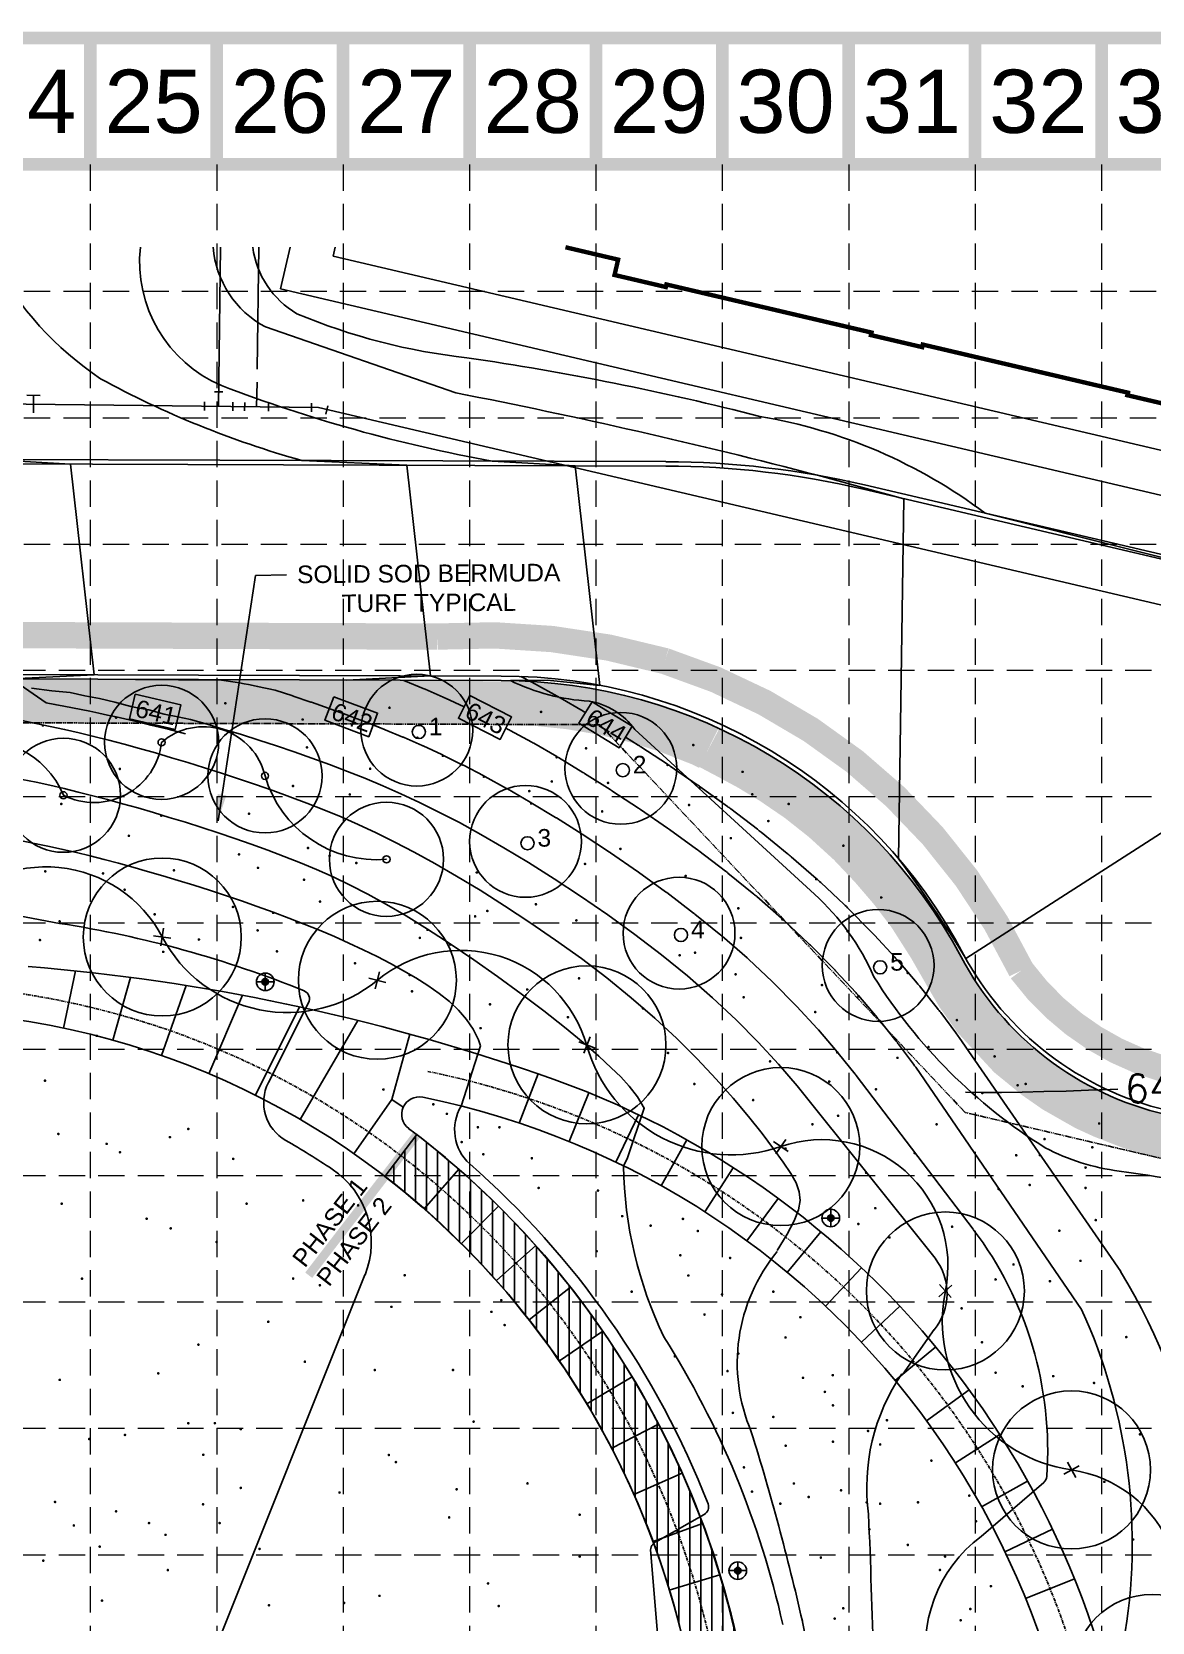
# Model space of a CAD drawing. Header units: inches. Extents: x 2525137 to 2526060, y 7086153 to 7086731.
# Drawn here: x 2525491 to 2525618.7, y 7086549.3 to 7086730.5 of the extents above; entities that cross this region are included whole.
import ezdxf
from ezdxf.enums import TextEntityAlignment as Align

# ---------------------------------------------------------------- set-up
doc = ezdxf.new("R2010")
doc.units = ezdxf.units.IN
doc.header["$MEASUREMENT"] = 0
for name, pattern in [('CENTERX2', [4, 2.5, -0.5, 0.5, -0.5]), ('DASHED2', [0.375, 0.25, -0.125]), ('HIDDEN', [0.375, 0.25, -0.125]), ('HIDDEN2', [0.1875, 0.125, -0.0625]), ('PHANTOM', [1.9, 1.5, -0.08, 0.08, -0.08, 0.08, -0.08])]:
    doc.linetypes.add(name, pattern=pattern)
for name, color, linetype in [('BASE', 7, 'Continuous'), ('EC', 35, 'Continuous'), ('EROSION BLANKET', 84, 'Continuous'), ('GRID', 254, 'HIDDEN'), ('hs-bollard', 1, 'Continuous'), ('HS-CJ', 1, 'Continuous'), ('HS-LIMITOFWORK', 5, 'DASHED2'), ('HS-PHASE2HATCH', 14, 'Continuous'), ('HS-PHASELINE', 14, 'Continuous'), ('hs-sidewalk', 3, 'Continuous'), ('HS-WALKCL', 14, 'CENTERX2'), ('LS-CONTTXT', 14, 'Continuous'), ('LS-ERC', 7, 'Continuous'), ('LS-GRASS', 7, 'Continuous'), ('LS-LO', 5, 'Continuous'), ('LS-SGJ', 7, 'Continuous'), ('LS-TREE RELOCATED', 1, 'HIDDEN2'), ('LS-TREELEADER', 14, 'Continuous'), ('P-BLDG', 7, 'Continuous'), ('P-PVMT', 3, 'Continuous'), ('P-WATER', 5, 'Continuous'), ('PC', 35, 'Continuous'), ('PL', 7, 'PHANTOM')]:
    doc.layers.add(name, color=color, linetype=linetype)
doc.layers.add('LS-PLANTCO-8', color=7, linetype='Continuous', lineweight=30)
doc.styles.add('DIM20', font='ARIAL.TTF', dxfattribs={"height": 2})
doc.styles.add('L60', font='simplex.shx', dxfattribs={"height": 1.2})
doc.styles.get("Standard").update_dxf_attribs({"font": 'ARIAL.TTF'})
doc.dimstyles.new('DIM20', dxfattribs={"dimtxt": 2, "dimasz": 3, "dimexe": 0.18, "dimexo": 0.5, "dimgap": 0.8, "dimtad": 1, "dimdec": 0, "dimlfac": 12, "dimzin": 0, "dimdsep": 46, "dimlunit": 4, "dimtxsty": 'DIM20', "dimcen": 0.5, "dimadec": 0, "dimazin": 0, "dimtfac": 1, "dimtdec": 0, "dimtix": 1, "dimtmove": 0, "dimatfit": 3, "dimfxl": 0, "dimtolj": 1, "dimtzin": 0, "dimarcsym": 0})

# ---------------------------------------------------------------- blocks, each defined once
blk = doc.blocks.new('ERC')
at = {"layer": 'LS-ERC'}
blk.add_circle((0, 0), 6.5, dxfattribs=at)
at = {"layer": 'LS-ERC', "color": 14}
blk.add_circle((0, 0), 0.406, dxfattribs=at)
blk = doc.blocks.new('GRASS')
at = {"layer": 'LS-GRASS', "const_width": 0.15}
blk.add_lwpolyline([(-0.075, 0, 1), (0.075, 0, 1)], format="xyb", close=True, dxfattribs=at)

msp = doc.modelspace()

# ---------------------------------------------------------------- hatches: boundary and pattern name
at = {"layer": 'hs-bollard'}
h = msp.add_hatch(color=7, dxfattribs=at)
edge = h.paths.add_edge_path()
edge.add_arc((2525517.63, 7086622.26), 0.372, 0, 360)
h = msp.add_hatch(color=7, dxfattribs=at)
edge = h.paths.add_edge_path()
edge.add_arc((2525582.05, 7086595.35), 0.372, 0, 360)
h = msp.add_hatch(color=7, dxfattribs=at)
edge = h.paths.add_edge_path()
edge.add_arc((2525571.46, 7086555.17), 0.372, 0, 360)
at = {"layer": 'HS-PHASE2HATCH'}
h = msp.add_hatch(dxfattribs=at)
h.set_pattern_fill('ANSI31', scale=10, angle=45, style=0)
h.set_pattern_definition([(90, (101.0121, 283.4568), (-1.25, 2e-16), [])])
edge = h.paths.add_edge_path()
edge.add_line((2525534.9, 7086604.85), (2525531.24, 7086600.09))
edge.add_arc((2525473.49, 7086525.59), 94.26, -0.8021, 52.2192, ccw=False)
edge.add_line((2525567.74, 7086524.27), (2525573.74, 7086524.21))
edge.add_arc((2525473.61, 7086525.65), 100.14, 359.1796, 412.2666)
edge.add_arc((2525534.9, 7086604.85), 0.000429, 52.6405, 232.2666, ccw=False)

# ---------------------------------------------------------------- linework, layer by layer
at = {"layer": 'BASE', "const_width": 1.44}
for points in [[(2525137.7, 7086153.79), (2526059.3, 7086153.79), (2526059.3, 7086729.79), (2525137.7, 7086729.79)], [(2525152.07, 7086168.18), (2526044.94, 7086168.16), (2526044.92, 7086715.39), (2525152.25, 7086715.41)]]:
    msp.add_lwpolyline(points, close=True, dxfattribs=at)
for points in [[(2525497.7, 7086715.39), (2525497.7, 7086729.79)], [(2525512.1, 7086715.39), (2525512.1, 7086729.79)], [(2525526.5, 7086715.39), (2525526.5, 7086729.79)], [(2525540.9, 7086715.39), (2525540.9, 7086729.79)], [(2525555.3, 7086715.39), (2525555.3, 7086729.79)], [(2525569.7, 7086715.39), (2525569.7, 7086729.79)], [(2525584.1, 7086715.39), (2525584.1, 7086729.79)], [(2525598.5, 7086715.39), (2525598.5, 7086729.79)], [(2525612.9, 7086715.39), (2525612.9, 7086729.79)]]:
    msp.add_lwpolyline(points, dxfattribs=at)
at = {"layer": 'EC'}
for p, q in [((2525597.41, 7086609.7, 646), (2525599.33, 7086609.67, 646)), ((2525601.5, 7086609.67, 646), (2525603.86, 7086609.7, 646)), ((2525613.9, 7086609.99, 646), (2525614.76, 7086610.02, 646))]:
    msp.add_line(p, q, dxfattribs=at)
at = {"layer": 'EC', "extrusion": (0.00048588, -1, 0)}
msp.add_line((2525599.33, 7086609.67, 646), (2525601.5, 7086609.67, 646), dxfattribs=at)
at = {"layer": 'EC', "extrusion": (0.021046, -0.999778, 0)}
msp.add_line((2525603.86, 7086609.7, 646), (2525606.34, 7086609.75, 646), dxfattribs=at)
at = {"layer": 'EC', "extrusion": (0.02747, -0.999623, 0)}
msp.add_line((2525606.34, 7086609.75, 646), (2525608.89, 7086609.82, 646), dxfattribs=at)
at = {"layer": 'EC', "extrusion": (0.032345, -0.999477, 0)}
msp.add_line((2525608.89, 7086609.82, 646), (2525611.43, 7086609.9, 646), dxfattribs=at)
at = {"layer": 'EC', "extrusion": (0.036046, -0.99935, 0)}
msp.add_line((2525611.43, 7086609.9, 646), (2525613.9, 7086609.99, 646), dxfattribs=at)
at = {"layer": 'EROSION BLANKET', "color": 84, "linetype": 'Continuous', "const_width": 5}
msp.add_lwpolyline([(2525367.83, 7086637.93), (2525369.66, 7086641.41), (2525372.24, 7086645.03), (2525376.52, 7086649.05), (2525380.68, 7086651.69), (2525385.34, 7086653.49), (2525387.75, 7086654.08), (2525390.25, 7086654.44), (2525394.58, 7086654.54), (2525418.42, 7086654.47), (2525442.83, 7086654.37), (2525465.96, 7086654.3), (2525488.85, 7086654.27), (2525511.44, 7086654.13), (2525537.3, 7086654.08), (2525548.29, 7086653.95), (2525552.35, 7086653.52), (2525556.1, 7086652.88), (2525559.79, 7086651.99), (2525563.5, 7086650.81), (2525567.21, 7086649.35), (2525568.15, 7086648.89)], dxfattribs=at)
at = {"layer": 'EROSION BLANKET', "const_width": 5}
msp.add_lwpolyline([(2525568.22, 7086648.97), (2525570.15, 7086647.95), (2525572.69, 7086646.58), (2525575.27, 7086645.02), (2525578.3, 7086642.95), (2525581.18, 7086640.67), (2525584.16, 7086637.95), (2525586.7, 7086635.26), (2525588.86, 7086632.74), (2525591.02, 7086629.91), (2525593.38, 7086626.2), (2525595.03, 7086623.32), (2525596.52, 7086620.76), (2525598.49, 7086618), (2525602.38, 7086613.78), (2525605.37, 7086611.34), (2525607.54, 7086609.83), (2525611.07, 7086607.82), (2525613.06, 7086606.91), (2525616.26, 7086605.67), (2525619.64, 7086604.71), (2525622.48, 7086604.04)], dxfattribs=at)
at = {"layer": 'GRID', "color": 252, "linetype": 'HIDDEN', "lineweight": 0, "ltscale": 12}
for p, q in [((2525497.7, 7086715.39), (2525497.7, 7086211.32)), ((2525512.1, 7086715.39), (2525512.1, 7086211.32)), ((2525526.5, 7086715.39), (2525526.5, 7086211.32)), ((2525540.9, 7086715.39), (2525540.9, 7086211.32)), ((2525555.3, 7086715.39), (2525555.3, 7086211.32)), ((2525569.7, 7086715.39), (2525569.7, 7086211.32)), ((2525584.1, 7086715.39), (2525584.1, 7086211.32)), ((2525598.5, 7086715.39), (2525598.5, 7086211.32)), ((2525612.9, 7086715.39), (2525612.9, 7086211.32)), ((2525152.63, 7086700.94), (2526045.43, 7086700.94)), ((2525152.63, 7086686.54), (2526045.43, 7086686.54)), ((2525152.63, 7086672.14), (2526045.43, 7086672.14)), ((2525152.1, 7086657.79), (2526044.9, 7086657.79)), ((2525152.1, 7086643.39), (2526044.9, 7086643.39)), ((2525152.1, 7086628.99), (2526044.9, 7086628.99)), ((2525152.1, 7086614.59), (2526044.9, 7086614.59)), ((2525152.1, 7086600.19), (2526044.9, 7086600.19)), ((2525152.1, 7086585.79), (2526044.9, 7086585.79)), ((2525152.1, 7086571.39), (2526044.9, 7086571.39)), ((2525152.1, 7086556.99), (2526044.9, 7086556.99))]:
    msp.add_line(p, q, dxfattribs=at)
at = {"layer": 'hs-bollard', "color": 7}
for points in [[(2525516.63, 7086622.26), (2525518.63, 7086622.26)], [(2525517.63, 7086621.26), (2525517.63, 7086623.26)], [(2525581.05, 7086595.35), (2525583.05, 7086595.35)], [(2525582.05, 7086594.35), (2525582.05, 7086596.35)], [(2525570.46, 7086555.17), (2525572.46, 7086555.17)], [(2525571.46, 7086554.17), (2525571.46, 7086556.17)]]:
    msp.add_lwpolyline(points, dxfattribs=at)
for centre, radius in [((2525517.63, 7086622.26), 1), ((2525517.63, 7086622.26), 1), ((2525517.63, 7086622.26), 0.372), ((2525582.05, 7086595.35), 1), ((2525582.05, 7086595.35), 1), ((2525582.05, 7086595.35), 0.372), ((2525571.46, 7086555.17), 1), ((2525571.46, 7086555.17), 1), ((2525571.46, 7086555.17), 0.372)]:
    msp.add_circle(centre, radius, dxfattribs=at)
at = {"layer": 'HS-CJ', "color": 7}
for p, q in [((2525496.01, 7086623.51), (2525494.63, 7086616.99)), ((2525502.27, 7086622.77), (2525500.27, 7086615.61)), ((2525508.6, 7086621.85), (2525505.81, 7086613.86)), ((2525515.02, 7086620.73), (2525511.22, 7086611.77)), ((2525521.54, 7086619.41), (2525516.5, 7086609.34)), ((2525528.19, 7086617.86), (2525521.6, 7086606.57)), ((2525532.05, 7086608.87), (2525534.1, 7086616.31)), ((2525548.71, 7086611.77), (2525546.54, 7086606.17)), ((2525532.05, 7086608.87), (2525527.73, 7086602.66)), ((2525533.34, 7086607.97), (2525532.05, 7086608.87)), ((2525534.9, 7086604.85), (2525531.24, 7086600.09))]:
    msp.add_line(p, q, dxfattribs=at)
for points in [[(2525552.24, 7086604.06), (2525554.5, 7086609.62)], [(2525557.56, 7086601.7), (2525560.16, 7086607.11)], [(2525534.9, 7086604.85), (2525531.24, 7086600.09)], [(2525562.72, 7086599.03), (2525565.64, 7086604.26)], [(2525539.68, 7086600.92), (2525535.73, 7086596.41)], [(2525567.71, 7086596.04), (2525570.95, 7086601.08)], [(2525544.21, 7086596.71), (2525539.98, 7086592.45)], [(2525572.5, 7086592.74), (2525576.05, 7086597.58)], [(2525577.08, 7086589.16), (2525580.92, 7086593.78)], [(2525548.46, 7086592.21), (2525543.98, 7086588.23)], [(2525581.44, 7086585.31), (2525585.55, 7086589.68)], [(2525552.42, 7086587.46), (2525547.7, 7086583.76)], [(2525585.54, 7086581.2), (2525589.92, 7086585.3)], [(2525556.08, 7086582.47), (2525551.14, 7086579.08)], [(2525589.39, 7086576.84), (2525594.01, 7086580.67)], [(2525559.42, 7086577.27), (2525554.28, 7086574.18)], [(2525592.97, 7086572.25), (2525597.81, 7086575.79)], [(2525562.43, 7086571.87), (2525557.11, 7086569.11)], [(2525596.25, 7086567.45), (2525601.3, 7086570.69)], [(2525565.11, 7086566.29), (2525559.62, 7086563.86)], [(2525599.23, 7086562.46), (2525604.48, 7086565.38)], [(2525567.43, 7086560.56), (2525561.81, 7086558.48)], [(2525601.9, 7086557.3), (2525607.32, 7086559.89)], [(2525569.4, 7086554.7), (2525563.66, 7086552.96)], [(2525604.25, 7086551.98), (2525609.81, 7086554.23)]]:
    msp.add_lwpolyline(points, dxfattribs=at)
for centre, radius, start, end in [((2525473.61, 7086525.65), 100.14, 359.1796, 52.2666), ((2525534.9, 7086604.85), 0.000429, 52.6404, 232.2667), ((2525473.49, 7086525.59), 94.26, 359.1979, 52.2192)]:
    msp.add_arc(centre, radius, start, end, dxfattribs=at)
at = {"layer": 'HS-LIMITOFWORK', "color": 1, "ltscale": 60, "const_width": 3}
msp.add_lwpolyline([(2525335.21, 7086378.75), (2525585.84, 7086288.33), (2525679.53, 7086301.91), (2525832.59, 7086264.26), (2525845.51, 7086319.42), (2525908.36, 7086586.78), (2525808.29, 7086609.92), (2525806.57, 7086602.62), (2525767.34, 7086611.78), (2525748.26, 7086616.29, 0.128474), (2525715.41, 7086615.46, 0.084696), (2525695.31, 7086605.66, -0.217558), (2525670.06, 7086600.59), (2525622.66, 7086611.7, -0.189356), (2525603.77, 7086623.55, 0.208311), (2525563.16, 7086658.81, 0.085912), (2525537.19, 7086661.6, 0.000511), (2525388.71, 7086662.01, 0.348711), (2525358.44, 7086630.73, -0.084318), (2525327.72, 7086466.5, 0.002675), (2525300.22, 7086395.67)], format="xyb", dxfattribs=at)
at = {"layer": 'HS-PHASELINE', "const_width": 1}
msp.add_lwpolyline([(2525534.9, 7086604.85), (2525522.58, 7086588.83)], dxfattribs=at)
at = {"layer": 'hs-sidewalk', "color": 7}
for centre, radius, start, end in [((2525471.44, 7086389.06), 235.73, 70.8661, 85.332), ((2525516.59, 7086516.45), 100.59, 2.1446, 71.3821), ((2525535.17, 7086607.15), 2, 78.435, 233.1347), ((2525516.59, 7086516.45), 94.59, 352.6153, 78.4276)]:
    msp.add_arc(centre, radius, start, end, dxfattribs=at)
at = {"layer": 'hs-sidewalk', "color": 7, "extrusion": (0, 0, -1)}
msp.add_ellipse((2525475.11, 7086524.5), major_axis=(17.94, 92.81), ratio=0.979197, dxfattribs=at)
msp.add_ellipse((2525475.11, 7086524.5), major_axis=(19.08, 98.7), ratio=0.980404, start_param=0.444713, end_param=1.570796, dxfattribs=at)
at = {"layer": 'HS-WALKCL', "ltscale": 0.15}
msp.add_arc((2525516.59, 7086516.45), 97.59, 349.0761, 78.4276, dxfattribs=at)
msp.add_open_spline([(2525493.62, 7086620.26), (2525497.56, 7086619.49), (2525501.45, 7086618.48), (2525511.62, 7086615.12), (2525517.76, 7086612.33), (2525529.32, 7086605.5), (2525534.74, 7086601.46), (2525544.63, 7086592.31), (2525549.1, 7086587.2), (2525556.88, 7086576.14), (2525560.19, 7086570.19), (2525565.52, 7086557.7), (2525567.54, 7086551.17), (2525570.18, 7086537.81), (2525570.82, 7086530.98), (2525570.67, 7086517.33), (2525569.89, 7086510.51), (2525566.95, 7086497.17), (2525564.79, 7086490.65), (2525559.19, 7086478.21), (2525555.75, 7086472.28), (2525547.74, 7086461.28), (2525543.16, 7086456.21), (2525533.08, 7086447.13), (2525527.58, 7086443.13), (2525515.87, 7086436.39), (2525509.67, 7086433.64), (2525496.86, 7086429.52), (2525490.25, 7086428.14), (2525476.89, 7086426.83), (2525470.15, 7086426.89), (2525456.84, 7086428.45), (2525450.27, 7086429.95), (2525437.59, 7086434.3), (2525431.48, 7086437.17), (2525420, 7086444.13), (2525414.62, 7086448.24), (2525404.84, 7086457.5), (2525400.43, 7086462.66), (2525392.78, 7086473.81), (2525389.53, 7086479.8), (2525384.34, 7086492.35), (2525382.4, 7086498.91), (2525379.9, 7086512.3), (2525379.35, 7086519.14), (2525379.65, 7086532.78), (2525380.51, 7086539.6), (2525383.6, 7086552.9), (2525385.83, 7086559.39), (2525391.57, 7086571.77), (2525395.07, 7086577.66), (2525403.21, 7086588.57), (2525407.84, 7086593.59), (2525418.02, 7086602.54), (2525423.57, 7086606.48), (2525435.35, 7086613.09), (2525441.58, 7086615.76), (2525454.44, 7086619.74), (2525461.07, 7086621.03), (2525474.44, 7086622.19), (2525481.18, 7086622.05), (2525489.77, 7086620.94), (2525491.7, 7086620.63), (2525493.62, 7086620.26)], degree=3, knots=[0, 0, 0, 0, 0.125746, 0.125746, 0.335951, 0.335951, 0.546157, 0.546157, 0.756363, 0.756363, 0.966569, 0.966569, 1.176775, 1.176775, 1.386981, 1.386981, 1.597187, 1.597187, 1.807393, 1.807393, 2.017599, 2.017599, 2.227805, 2.227805, 2.438011, 2.438011, 2.648217, 2.648217, 2.858423, 2.858423, 3.068629, 3.068629, 3.278835, 3.278835, 3.489041, 3.489041, 3.699247, 3.699247, 3.909453, 3.909453, 4.119659, 4.119659, 4.329865, 4.329865, 4.540071, 4.540071, 4.750277, 4.750277, 4.960483, 4.960483, 5.170689, 5.170689, 5.380895, 5.380895, 5.591101, 5.591101, 5.801307, 5.801307, 6.011513, 6.011513, 6.221719, 6.221719, 6.283185, 6.283185, 6.283185, 6.283185], dxfattribs=at)
at = {"layer": 'LS-CONTTXT', "elevation": 637.97}
for points in [[(2525502.79, 7086655.02), (2525508, 7086653.84), (2525507.37, 7086651.03), (2525502.16, 7086652.21)], [(2525525.43, 7086654.75), (2525530.43, 7086652.88), (2525529.42, 7086650.18), (2525524.42, 7086652.06)], [(2525540.93, 7086654.87), (2525545.7, 7086652.45), (2525544.39, 7086649.88), (2525539.63, 7086652.3)], [(2525554.88, 7086654.17), (2525559.43, 7086651.38), (2525557.93, 7086648.92), (2525553.37, 7086651.72)]]:
    msp.add_lwpolyline(points, close=True, dxfattribs=at)
at = {"layer": 'LS-LO', "color": 7}
for p, q in [((2525506.89, 7086627.22), (2525504.91, 7086627.51)), ((2525506.05, 7086628.36), (2525505.75, 7086626.38)), ((2525531.37, 7086622.2), (2525529.43, 7086622.69)), ((2525530.65, 7086623.41), (2525530.15, 7086621.47)), ((2525555.21, 7086614.72), (2525553.34, 7086615.44)), ((2525554.64, 7086616.01), (2525553.92, 7086614.15)), ((2525577.19, 7086602.92), (2525575.54, 7086604.05)), ((2525576.93, 7086604.31), (2525575.8, 7086602.66)), ((2525595.86, 7086587.71), (2525594.37, 7086586.37)), ((2525595.78, 7086586.3), (2525594.44, 7086587.78)), ((2525609.96, 7086565.77), (2525609.01, 7086567.53)), ((2525610.36, 7086567.13), (2525608.6, 7086566.18))]:
    msp.add_line(p, q, dxfattribs=at)
for centre in [(2525505.9, 7086627.37), (2525530.4, 7086622.44), (2525554.28, 7086615.08), (2525576.36, 7086603.49), (2525595.11, 7086587.04), (2525609.48, 7086566.65), (2525618.67, 7086543.46)]:
    msp.add_circle(centre, 9, dxfattribs=at)
at = {"layer": 'LS-SGJ', "color": 1}
for centre in [(2525534.9, 7086650.94), (2525558.14, 7086646.59), (2525547.28, 7086638.26), (2525564.77, 7086627.81), (2525587.45, 7086624.13)]:
    msp.add_circle(centre, 6.37, dxfattribs=at)
at = {"layer": 'LS-TREELEADER', "elevation": 637.97}
msp.add_lwpolyline([(2525385.77, 7086615, -0.755634), (2525389.52, 7086626.31, 0.430927), (2525400.57, 7086623.79, 0.382717), (2525403.84, 7086636.53, -0.847419), (2525414.63, 7086634.45, 0.584588), (2525424.75, 7086634.37, -0.324509), (2525424.38, 7086647.69, -0.505802), (2525434.96, 7086637.92, 0.502752), (2525439.07, 7086648.79, -0.578607), (2525449.27, 7086644.03, 0.51099), (2525458.81, 7086650.58, -0.402526), (2525469.83, 7086643, 0.374369), (2525482.44, 7086649.28, -0.386848), (2525494.64, 7086643.52, 0.521424), (2525505.82, 7086649.55, -0.565011), (2525517.6, 7086645.73, 0.357744), (2525531.44, 7086636.22, 0.007802)], format="xyb", dxfattribs=at)
at = {"layer": 'LS-TREELEADER'}
msp.add_lwpolyline([(2525380.97, 7086567.93, 0.43634), (2525393.81, 7086589.32, -0.584678), (2525411.28, 7086607.12, 0.434644), (2525432.45, 7086620.3, -0.586781), (2525456.16, 7086628.04, 0.433041), (2525481.03, 7086629.83, -0.538203), (2525505.9, 7086627.37, 0.475489), (2525530.4, 7086622.44, -0.540783), (2525554.25, 7086615.01, 0.430683), (2525576.36, 7086603.49, -0.581355), (2525595.11, 7086587.04, 0.432506), (2525609.48, 7086566.65, -0.581355), (2525618.67, 7086543.46, 0.947792), (2525641.37, 7086540.9, -0.274937), (2525657.48, 7086559.94, 0.145143), (2525677.77, 7086574.43, -0.296525), (2525701.31, 7086582.53, 0.124844), (2525726.19, 7086582.62, -0.306987), (2525749.61, 7086574.24, 0.132477), (2525769.02, 7086558.68, 0.132477)], format="xyb", dxfattribs=at)
at = {"layer": 'P-BLDG', "color": 9, "const_width": 0.5, "elevation": 0}
msp.add_lwpolyline([(2525621.68, 7086687.73), (2525615.84, 7086689.1), (2525615.91, 7086689.39), (2525592.54, 7086694.87), (2525592.47, 7086694.58), (2525586.63, 7086695.95), (2525586.7, 7086696.24), (2525563.33, 7086701.72), (2525563.26, 7086701.43), (2525557.42, 7086702.8), (2525557.83, 7086704.55), (2525551.83, 7086705.96)], dxfattribs=at)
at = {"layer": 'P-PVMT', "color": 7}
for p, q in [((2525519.35, 7086701.23), (2525520.45, 7086705.96)), ((2525525.35, 7086704.96), (2525525.58, 7086705.96)), ((2525643.85, 7086677.17, 0), (2525525.35, 7086704.96, 0)), ((2525642.71, 7086672.3, 0), (2525519.35, 7086701.23, 0)), ((2525563.28, 7086681.53), (2525477.19, 7086681.81)), ((2525563.28, 7086681.03), (2525477.19, 7086681.31)), ((2525635.74, 7086666.68), (2525585.78, 7086678.39)), ((2525635.86, 7086667.16), (2525585.89, 7086678.88)), ((2525544.5, 7086657.1), (2525392.89, 7086657.59)), ((2525544.5, 7086656.6), (2525392.89, 7086657.09))]:
    msp.add_line(p, q, dxfattribs=at)
for centre, radius, start, end in [((2525562.95, 7086581.03), 100.5, 76.8057, 89.8126), ((2525562.95, 7086581.03), 100, 76.8057, 89.8126), ((2525544.59, 7086597.62), 59.48, 27.8366, 90.082), ((2525544.46, 7086597.16), 59.43, 28.057, 89.9612), ((2525628.51, 7086642.27), 35.59, 208.3157, 256.7758), ((2525628.2, 7086641.6), 35.37, 207.7875, 257.0245)]:
    msp.add_arc(centre, radius, start, end, dxfattribs=at)
at = {"layer": 'P-WATER', "color": 15}
for p, q in [((2525523.71, 7086687.69), (2525369.17, 7086689.57)), ((2525490.48, 7086689.1), (2525491.98, 7086689.08)), ((2525491.21, 7086687.09), (2525491.23, 7086689.09)), ((2525887.25, 7086602.46), (2525523.71, 7086687.69))]:
    msp.add_line(p, q, dxfattribs=at)
at = {"layer": 'P-WATER', "color": 15, "ltscale": 0.5}
for p, q in [((2525512.8, 7086689.47), (2525511.83, 7086689.49)), ((2525516.65, 7086687.78), (2525516.69, 7086690.57, 0)), ((2525510.72, 7086688.34), (2525510.7, 7086687.36)), ((2525513.95, 7086688.3), (2525513.93, 7086687.33)), ((2525515.29, 7086688.28), (2525515.27, 7086687.31)), ((2525518, 7086688.24), (2525517.98, 7086687.27)), ((2525522.89, 7086688.19), (2525522.88, 7086687.22)), ((2525524.76, 7086687.9), (2525524.52, 7086686.96))]:
    msp.add_line(p, q, dxfattribs=at)
at = {"layer": 'P-WATER', "color": 15, "ltscale": 0.5, "elevation": 0}
for points in [[(2525512.3, 7086687.83), (2525512.52, 7086705.96)], [(2525516.71, 7086692.07), (2525516.88, 7086705.96)]]:
    msp.add_lwpolyline(points, dxfattribs=at)
at = {"layer": 'PC', "color": 35}
for p, q in [((2525522.56, 7086619.86), (2525517.98, 7086610.79)), ((2525542.15, 7086614.97), (2525539.94, 7086608.11)), ((2525504.76, 7086528.35), (2525528.99, 7086588.89)), ((2525606.32, 7086565.23), (2525599.18, 7086559.07)), ((2525562.34, 7086558.55), (2525567.63, 7086561.57)), ((2525562.67, 7086543.94), (2525561.53, 7086557.53))]:
    msp.add_line(p, q, dxfattribs=at)
at = {"layer": 'PC', "color": 14, "ltscale": 0.5}
for points, elevation in [([(2525508.55, 7086650.52, 0.020293), (2525492.67, 7086654.05), (2525488.73, 7086656.78), (2525498.13, 7086657.24), (2525495.43, 7086681.25), (2525486.28, 7086681.78, -0.074175), (2525464.9, 7086705.96, -0.074175)], 642), ([(2525485.43, 7086705.96, 0.020686), (2525486.62, 7086704.45, 0.119955), (2525498.85, 7086690.98, 0.056912), (2525521.79, 7086681.67), (2525533.77, 7086681.13), (2525536.47, 7086657.12), (2525526.94, 7086656.65)], 644), ([(2525503.4, 7086705.96, 0.328401), (2525512.65, 7086690.2), (2525512.65, 7086690.2, 0.047009), (2525543.47, 7086681.6), (2525552.93, 7086681.07), (2525555.75, 7086656.04), (2525549.73, 7086656.65), (2525545.55, 7086656.59, 0.10111), (2525554.53, 7086654.25, -0.193269), (2525559.75, 7086651), (2525580.19, 7086632.25, -0.104805), (2525586.97, 7086622.83, 0.113561), (2525606.48, 7086603.36, 0.089453), (2525614.91, 7086600.7, -0.001311), (2525632.26, 7086598.07)], 648), ([(2525511.7, 7086705.96, 0.256269), (2525517.64, 7086696.89), (2525539.35, 7086689.37, -0.015618), (2525580.56, 7086679.98), (2525590.38, 7086677.31), (2525589.78, 7086636.29, -0.021032), (2525597.43, 7086624.93), (2525621.62, 7086640.46, 0.389799), (2525624.64, 7086631.57), (2525634.06, 7086629.6), (2525647.6, 7086638.73, 0.000209), (2525670.25, 7086633.94), (2525729.32, 7086641.57, 0.027858), (2525754.66, 7086635.14), (2525770.06, 7086631.54), (2525775.59, 7086630.53), (2525805.23, 7086598.45), (2525780.53, 7086603.74), (2525763.29, 7086607.84, 0.022028), (2525741.88, 7086612.79, -0.003669), (2525742.9, 7086612.27)], 647), ([(2525806.35, 7086705.96, 0.012707), (2525803.46, 7086694.18, 0.037262), (2525796.19, 7086648.92, -0.515056), (2525785.66, 7086641.54, -0.073485), (2525737.59, 7086649.85, 0.131042), (2525705.03, 7086650.95), (2525705.03, 7086650.95), (2525705.03, 7086650.95), (2525680.01, 7086656.54), (2525656.77, 7086657.38), (2525632.99, 7086667.32), (2525599.64, 7086675.66, 0.119941), (2525573.99, 7086686.68), (2525573.99, 7086686.68), (2525573.99, 7086686.68, 0.026832), (2525540.61, 7086693.36, -0.071272), (2525521.23, 7086698.38, -0.231243), (2525516.21, 7086705.96, -0.231243)], 648)]:
    msp.add_lwpolyline(points, format="xyb", dxfattribs=dict(at, elevation=elevation))
at = {"layer": 'PC', "color": 35}
for points in [[(2525393.59, 7086657.07), (2525403.48, 7086651.51), (2525412.91, 7086647.09), (2525421.85, 7086643.66), (2525430.25, 7086641.07), (2525494.2, 7086628.92)], [(2525489.95, 7086645.32), (2525491.52, 7086645), (2525493.1, 7086644.66), (2525494.71, 7086644.29), (2525496.33, 7086643.89), (2525497.98, 7086643.47), (2525499.66, 7086643.03), (2525501.37, 7086642.56), (2525503.1, 7086642.07), (2525504.88, 7086641.55), (2525506.69, 7086641), (2525508.53, 7086640.44), (2525510.39, 7086639.85), (2525512.27, 7086639.23), (2525514.15, 7086638.59), (2525516.04, 7086637.93), (2525517.92, 7086637.25), (2525519.78, 7086636.55), (2525521.63, 7086635.82), (2525523.48, 7086635.05), (2525525.37, 7086634.21), (2525527.31, 7086633.29), (2525529.32, 7086632.25), (2525531.45, 7086631.09), (2525533.7, 7086629.77), (2525536.12, 7086628.27), (2525538.7, 7086626.59), (2525541.38, 7086624.76), (2525544.1, 7086622.85), (2525546.78, 7086620.9), (2525549.35, 7086618.96), (2525551.73, 7086617.1), (2525553.85, 7086615.36), (2525555.63, 7086613.8), (2525557.02, 7086612.46), (2525558.15, 7086611.43), (2525559.07, 7086610.39), (2525560.05, 7086609.14), (2525560.81, 7086607.85), (2525558.9, 7086602.21), (2525558.9, 7086602.21), (2525558.44, 7086601.27)]]:
    msp.add_lwpolyline(points, dxfattribs=at)
at = {"layer": 'PC', "color": 35, "elevation": 637.97}
for points in [[(2525502.86, 7086656.72), (2525512.65, 7086656.63, -0.020467), (2525516.75, 7086655.93), (2525518.76, 7086655.5), (2525518.76, 7086655.5), (2525520.77, 7086654.84, -0.002493), (2525520.82, 7086654.82), (2525522.84, 7086654.14, -0.002706), (2525522.9, 7086654.12), (2525524.92, 7086653.41, -0.002934), (2525524.99, 7086653.38), (2525527.02, 7086652.64, -0.003182), (2525527.09, 7086652.62), (2525529.11, 7086651.85, -0.003567), (2525529.19, 7086651.82), (2525531.2, 7086651.03, -0.004358), (2525531.3, 7086650.99), (2525533.32, 7086650.15, -0.005064), (2525533.44, 7086650.1), (2525535.5, 7086649.19, -0.005518), (2525535.62, 7086649.14), (2525537.75, 7086648.15, -0.005717), (2525537.87, 7086648.09), (2525540.08, 7086646.99, -0.005685), (2525540.2, 7086646.93), (2525542.53, 7086645.72, -0.00547), (2525542.64, 7086645.66), (2525545.1, 7086644.3, -0.005125), (2525545.21, 7086644.24), (2525547.82, 7086642.73, -0.004772), (2525547.92, 7086642.67), (2525550.71, 7086640.99, -0.004744), (2525550.81, 7086640.93), (2525553.74, 7086639.08, -0.004945), (2525553.84, 7086639.02), (2525556.86, 7086637.03, -0.005297), (2525556.97, 7086636.96), (2525560.04, 7086634.84, -0.005803), (2525560.16, 7086634.76), (2525563.24, 7086632.52, -0.006479), (2525563.37, 7086632.43), (2525566.42, 7086630.1, -0.00736), (2525566.56, 7086629.99), (2525569.52, 7086627.59, -0.008497), (2525569.68, 7086627.45), (2525572.52, 7086624.98, -0.009573), (2525572.7, 7086624.83), (2525575.38, 7086622.31, -0.00937), (2525575.54, 7086622.15), (2525578.04, 7086619.61, -0.008932), (2525578.19, 7086619.46), (2525580.51, 7086616.94, -0.008648), (2525580.65, 7086616.78), (2525582.78, 7086614.3, -0.008542), (2525582.91, 7086614.15), (2525584.83, 7086611.75, -0.008658), (2525584.96, 7086611.58), (2525598.29, 7086594.07, -0.009075)], [(2525533.37, 7086656.62), (2525533.4, 7086656.61, -0.004358), (2525533.6, 7086656.53), (2525535.63, 7086655.69, -0.005064), (2525535.85, 7086655.59), (2525537.91, 7086654.68, -0.005518), (2525538.15, 7086654.57), (2525540.28, 7086653.58, -0.005717)], [(2525546.76, 7086657.05), (2525548.09, 7086656.35, -0.00547), (2525548.43, 7086656.17), (2525550.89, 7086654.81, -0.005125), (2525551.21, 7086654.63), (2525553.83, 7086653.12, -0.004772), (2525554.12, 7086652.94)], [(2525529.93, 7086651.53), (2525531.2, 7086651.03, -0.004358), (2525531.3, 7086650.99), (2525533.32, 7086650.15, -0.005064), (2525533.44, 7086650.1), (2525535.5, 7086649.19, -0.005518), (2525535.62, 7086649.14), (2525537.75, 7086648.15, -0.005717), (2525537.87, 7086648.09), (2525540.08, 7086646.99, -0.005685), (2525540.2, 7086646.93), (2525542.53, 7086645.72, -0.00547), (2525542.64, 7086645.66), (2525545.1, 7086644.3, -0.005125), (2525545.21, 7086644.24), (2525547.82, 7086642.73, -0.004772), (2525547.92, 7086642.67), (2525550.71, 7086640.99, -0.004744), (2525550.81, 7086640.93), (2525553.74, 7086639.08, -0.004945), (2525553.84, 7086639.02), (2525556.86, 7086637.03, -0.005297), (2525556.97, 7086636.96), (2525560.04, 7086634.84, -0.005803), (2525560.16, 7086634.76), (2525563.24, 7086632.52, -0.006479), (2525563.37, 7086632.43), (2525566.42, 7086630.1, -0.00736), (2525566.56, 7086629.99), (2525569.52, 7086627.59, -0.008497), (2525569.68, 7086627.45), (2525572.52, 7086624.98, -0.009573), (2525572.7, 7086624.83), (2525575.38, 7086622.31, -0.00937), (2525575.54, 7086622.15), (2525578.04, 7086619.61, -0.008932), (2525578.19, 7086619.46), (2525580.51, 7086616.94, -0.008648), (2525580.65, 7086616.78), (2525582.78, 7086614.3, -0.008542), (2525582.91, 7086614.15), (2525584.83, 7086611.75, -0.008658), (2525584.96, 7086611.58), (2525598.29, 7086594.07, -0.009075)], [(2525529.93, 7086651.53), (2525531.2, 7086651.03, -0.004358), (2525531.3, 7086650.99), (2525533.32, 7086650.15, -0.005064), (2525533.44, 7086650.1), (2525535.5, 7086649.19, -0.005518), (2525535.62, 7086649.14), (2525537.75, 7086648.15, -0.005717), (2525537.87, 7086648.09), (2525540.08, 7086646.99, -0.005685), (2525540.2, 7086646.93), (2525542.53, 7086645.72, -0.00547), (2525542.64, 7086645.66), (2525545.1, 7086644.3, -0.005125), (2525545.21, 7086644.24), (2525547.82, 7086642.73, -0.004772), (2525547.92, 7086642.67), (2525550.71, 7086640.99, -0.004744), (2525550.81, 7086640.93), (2525553.74, 7086639.08, -0.004945), (2525553.84, 7086639.02), (2525556.86, 7086637.03, -0.005297), (2525556.97, 7086636.96), (2525560.04, 7086634.84, -0.005803), (2525560.16, 7086634.76), (2525563.24, 7086632.52, -0.006479), (2525563.37, 7086632.43), (2525566.42, 7086630.1, -0.00736), (2525566.56, 7086629.99), (2525569.52, 7086627.59, -0.008497), (2525569.68, 7086627.45), (2525572.52, 7086624.98, -0.009573), (2525572.7, 7086624.83), (2525575.38, 7086622.31, -0.00937), (2525575.54, 7086622.15), (2525578.04, 7086619.61, -0.008932), (2525578.19, 7086619.46), (2525580.51, 7086616.94, -0.008648), (2525580.65, 7086616.78), (2525582.78, 7086614.3, -0.008542), (2525582.91, 7086614.15), (2525584.83, 7086611.75, -0.008658), (2525584.96, 7086611.58), (2525598.29, 7086594.07, -0.009075)], [(2525529.93, 7086651.53), (2525531.2, 7086651.03, -0.004358), (2525531.3, 7086650.99), (2525533.32, 7086650.15, -0.005064), (2525533.44, 7086650.1), (2525535.5, 7086649.19, -0.005518), (2525535.62, 7086649.14), (2525537.75, 7086648.15, -0.005717), (2525537.87, 7086648.09), (2525540.08, 7086646.99, -0.005685), (2525540.2, 7086646.93), (2525542.53, 7086645.72, -0.00547), (2525542.64, 7086645.66), (2525545.1, 7086644.3, -0.005125), (2525545.21, 7086644.24), (2525547.82, 7086642.73, -0.004772), (2525547.92, 7086642.67), (2525550.71, 7086640.99, -0.004744), (2525550.81, 7086640.93), (2525553.74, 7086639.08, -0.004945), (2525553.84, 7086639.02), (2525556.86, 7086637.03, -0.005297), (2525556.97, 7086636.96), (2525560.04, 7086634.84, -0.005803), (2525560.16, 7086634.76), (2525563.24, 7086632.52, -0.006479), (2525563.37, 7086632.43), (2525566.42, 7086630.1, -0.00736), (2525566.56, 7086629.99), (2525569.52, 7086627.59, -0.008497), (2525569.68, 7086627.45), (2525572.52, 7086624.98, -0.009573), (2525572.7, 7086624.83), (2525575.38, 7086622.31, -0.00937), (2525575.54, 7086622.15), (2525578.04, 7086619.61, -0.008932), (2525578.19, 7086619.46), (2525580.51, 7086616.94, -0.008648), (2525580.65, 7086616.78), (2525582.78, 7086614.3, -0.008542), (2525582.91, 7086614.15), (2525584.83, 7086611.75, -0.008658), (2525584.96, 7086611.58), (2525598.29, 7086594.07, -0.009075)], [(2525529.93, 7086651.53), (2525531.2, 7086651.03, -0.004358), (2525531.3, 7086650.99), (2525533.32, 7086650.15, -0.005064), (2525533.44, 7086650.1), (2525535.5, 7086649.19, -0.005518), (2525535.62, 7086649.14), (2525537.75, 7086648.15, -0.005717), (2525537.87, 7086648.09), (2525540.08, 7086646.99, -0.005685), (2525540.2, 7086646.93), (2525542.53, 7086645.72, -0.00547), (2525542.64, 7086645.66), (2525545.1, 7086644.3, -0.005125), (2525545.21, 7086644.24), (2525547.82, 7086642.73, -0.004772), (2525547.92, 7086642.67), (2525550.71, 7086640.99, -0.004744), (2525550.81, 7086640.93), (2525553.74, 7086639.08, -0.004945), (2525553.84, 7086639.02), (2525556.86, 7086637.03, -0.005297), (2525556.97, 7086636.96), (2525560.04, 7086634.84, -0.005803), (2525560.16, 7086634.76), (2525563.24, 7086632.52, -0.006479), (2525563.37, 7086632.43), (2525566.42, 7086630.1, -0.00736), (2525566.56, 7086629.99), (2525569.52, 7086627.59, -0.008497), (2525569.68, 7086627.45), (2525572.52, 7086624.98, -0.009573), (2525572.7, 7086624.83), (2525575.38, 7086622.31, -0.00937), (2525575.54, 7086622.15), (2525578.04, 7086619.61, -0.008932), (2525578.19, 7086619.46), (2525580.51, 7086616.94, -0.008648), (2525580.65, 7086616.78), (2525582.78, 7086614.3, -0.008542), (2525582.91, 7086614.15), (2525584.83, 7086611.75, -0.008658), (2525584.96, 7086611.58), (2525598.29, 7086594.07, -0.009075)], [(2525545.05, 7086651.17), (2525545.31, 7086651.03, -0.00547), (2525545.54, 7086650.91), (2525547.99, 7086649.56, -0.005125), (2525548.21, 7086649.44), (2525550.83, 7086647.92, -0.004772), (2525551.02, 7086647.81), (2525553.81, 7086646.12, -0.004744), (2525554.01, 7086646), (2525556.94, 7086644.16, -0.004945), (2525557.13, 7086644.03), (2525560.16, 7086642.04, -0.005297), (2525560.37, 7086641.9), (2525563.45, 7086639.78, -0.005803), (2525563.68, 7086639.62), (2525566.76, 7086637.39, -0.006479), (2525567.01, 7086637.2), (2525570.06, 7086634.87, -0.00736), (2525570.34, 7086634.65), (2525573.3, 7086632.24, -0.008497), (2525573.62, 7086631.98), (2525576.46, 7086629.51, -0.009573), (2525576.8, 7086629.2), (2525579.48, 7086626.68, -0.00937), (2525579.81, 7086626.37), (2525582.31, 7086623.83, -0.008932), (2525582.61, 7086623.52), (2525584.93, 7086621, -0.008648), (2525585.2, 7086620.69), (2525587.33, 7086618.21, -0.008542), (2525587.59, 7086617.9), (2525589.51, 7086615.49, -0.008658), (2525589.77, 7086615.17), (2525591.48, 7086612.87, -0.009075), (2525591.73, 7086612.52), (2525610.62, 7086584.94, -0.009945)], [(2525558.68, 7086650.15), (2525560.13, 7086649.23, -0.004945), (2525560.43, 7086649.04), (2525563.46, 7086647.05, -0.005297), (2525563.77, 7086646.84), (2525566.85, 7086644.72, -0.005803), (2525567.19, 7086644.48), (2525570.28, 7086642.25, -0.006479), (2525570.65, 7086641.97), (2525573.7, 7086639.64, -0.00736), (2525574.12, 7086639.31), (2525577.08, 7086636.9, -0.008497), (2525577.55, 7086636.51), (2525580.4, 7086634.04, -0.009573), (2525580.91, 7086633.57), (2525583.59, 7086631.06, -0.00937), (2525584.07, 7086630.59), (2525586.58, 7086628.05, -0.008932), (2525587.02, 7086627.58), (2525589.34, 7086625.06, -0.008648), (2525589.76, 7086624.6), (2525591.88, 7086622.12, -0.008542), (2525592.28, 7086621.64), (2525594.2, 7086619.24, -0.008658), (2525594.58, 7086618.75), (2525596.29, 7086616.46, -0.009075), (2525596.67, 7086615.92), (2525615.08, 7086589.24, -0.009945)]]:
    msp.add_lwpolyline(points, format="xyb", dxfattribs=at)
at = {"layer": 'PC', "color": 35}
for points, elevation in [([(2525491, 7086655.72), (2525493.32, 7086655.43), (2525495.39, 7086655.22), (2525497.07, 7086654.86), (2525498.74, 7086654.53), (2525500.48, 7086654.14), (2525502.48, 7086653.61), (2525504.38, 7086653.24), (2525506.1, 7086652.76), (2525507.66, 7086652.44), (2525509.13, 7086652.16), (2525511.02, 7086651.61), (2525512.95, 7086651.03), (2525514.91, 7086650.43), (2525516.89, 7086649.8), (2525518.9, 7086649.14), (2525520.91, 7086648.46), (2525522.94, 7086647.74), (2525524.96, 7086647.01), (2525526.98, 7086646.24), (2525528.99, 7086645.45), (2525531.02, 7086644.6), (2525533.09, 7086643.7), (2525535.21, 7086642.71), (2525537.42, 7086641.61), (2525539.75, 7086640.4), (2525542.2, 7086639.05), (2525544.82, 7086637.53), (2525547.61, 7086635.85), (2525550.54, 7086634), (2525553.56, 7086632.01), (2525556.64, 7086629.89), (2525559.73, 7086627.66), (2525562.77, 7086625.33), (2525565.74, 7086622.93), (2525568.59, 7086620.45), (2525571.27, 7086617.93), (2525573.78, 7086615.4), (2525576.1, 7086612.88), (2525578.22, 7086610.4), (2525593.94, 7086590.76)], 637.97), ([(2525489.88, 7086652.02), (2525491.49, 7086651.71), (2525493.12, 7086651.37), (2525494.76, 7086651.02), (2525496.42, 7086650.63), (2525498.1, 7086650.23), (2525499.81, 7086649.79), (2525501.55, 7086649.33), (2525503.31, 7086648.85), (2525505.11, 7086648.34), (2525506.94, 7086647.8), (2525508.81, 7086647.24), (2525510.71, 7086646.66), (2525512.63, 7086646.04), (2525514.58, 7086645.41), (2525516.53, 7086644.75), (2525518.48, 7086644.06), (2525520.44, 7086643.35), (2525522.38, 7086642.62), (2525524.32, 7086641.85), (2525526.26, 7086641.05), (2525528.23, 7086640.18), (2525530.26, 7086639.23), (2525532.38, 7086638.19), (2525534.59, 7086637.03), (2525536.94, 7086635.74), (2525539.43, 7086634.3), (2525542.1, 7086632.69), (2525544.89, 7086630.93), (2525547.78, 7086629.03), (2525550.71, 7086627.02), (2525553.64, 7086624.91), (2525556.53, 7086622.71), (2525559.33, 7086620.45), (2525562.01, 7086618.14), (2525564.52, 7086615.81), (2525566.85, 7086613.48), (2525568.99, 7086611.19), (2525570.93, 7086608.99), (2525572.68, 7086606.9), (2525574.22, 7086604.97), (2525575.53, 7086603.23), (2525576.63, 7086601.71), (2525577.49, 7086600.44), (2525578.11, 7086599.35), (2525578.47, 7086598.35), (2525578.56, 7086597.35), (2525578.36, 7086596.27), (2525577.87, 7086595.02), (2525577.07, 7086593.5), (2525575.94, 7086591.65)], 637.97), ([(2525490.04, 7086638.28), (2525491.54, 7086637.99), (2525493.05, 7086637.68), (2525494.58, 7086637.35), (2525496.13, 7086636.99), (2525497.69, 7086636.61), (2525499.28, 7086636.21), (2525500.9, 7086635.78), (2525502.55, 7086635.32), (2525504.23, 7086634.85), (2525505.95, 7086634.35), (2525507.7, 7086633.82), (2525509.48, 7086633.27), (2525511.28, 7086632.7), (2525513.09, 7086632.11), (2525514.91, 7086631.49), (2525516.72, 7086630.86), (2525518.53, 7086630.21), (2525520.32, 7086629.53), (2525522.07, 7086628.84), (2525523.8, 7086628.14), (2525525.5, 7086627.41), (2525527.16, 7086626.67), (2525528.78, 7086625.91), (2525530.36, 7086625.13), (2525531.89, 7086624.34), (2525533.37, 7086623.53), (2525534.8, 7086622.7), (2525536.16, 7086621.84), (2525537.43, 7086620.95), (2525538.6, 7086620.01), (2525539.65, 7086619.03), (2525540.57, 7086617.98), (2525541.33, 7086616.86), (2525541.92, 7086615.66), (2525542.15, 7086614.97)], 637.97), ([(2525593.83, 7086582.63), (2525590.28, 7086577.56)], 1275.95)]:
    msp.add_lwpolyline(points, dxfattribs=dict(at, elevation=elevation))
for centre in [(2525535.13, 7086650.73), (2525558.36, 7086646.38), (2525547.5, 7086638.05), (2525564.99, 7086627.6), (2525587.68, 7086623.92)]:
    msp.add_circle(centre, 0.75, dxfattribs=at)
for centre, radius, start, end in [((2525474.68, 7086503.87), 126.57, 68.022, 81.1278), ((2525521.67, 7086620.31), 1, 333.1941, 68.022), ((2525522.45, 7086608.53), 5, 153.1941, 240.2696), ((2525544.48, 7086605.41, -1275.95), 5.28, 149.2973, 227.5539), ((2525475.58, 7086526.47), 89.5, 56.2861, 60.2696), ((2525519.71, 7086592.6), 10, 338.1809, 56.2861), ((2525474.96, 7086526.4), 99.97, 21.339, 48.7184), ((2525605.22, 7086602.06), 46.79, 180.9666, 205.6492), ((2525564.89, 7086568.8), 41.88, 356.0423, 37.0971), ((2525591.4, 7086578.83), 20, 140.5276, 203.0967), ((2525588.73, 7086586.76, 1275.95), 6.57, 321.0193, 37.4887), ((2525562.3, 7086556.54, 1275.95), 62.09, 344.7315, 31.7839), ((2525551.83, 7086558.26, 1275.95), 64.57, 349.9447, 24.4108), ((2525475.58, 7086526.47), 103.5, 12.5886, 32.32), ((2525609.04, 7086564.66), 22.88, 145.5697, 187.7113), ((2525300.53, 7086485.96), 285.43, 12.8451, 17.3304), ((2525605.67, 7086565.98), 1, 310.7146, 356.0423), ((2525567.13, 7086562.44), 1, 299.7394, 19.7124), ((2521708.43, 7086416.03), 3880.67, 1.90226, 2.14971), ((2525562.68, 7086557.45), 1.15, 107.1817, 175.6303), ((2525608.79, 7086546.33), 15.97, 127.036, 191.8967), ((2525475.58, 7086526.47), 105.75, 0.8657, 12.5886)]:
    msp.add_arc(centre, radius, start, end, dxfattribs=at)
at = {"layer": 'PL', "color": 7, "ltscale": 0.5}
for p, q in [((2525555.76, 7086651.56), (2525381.4, 7086652.13)), ((2525597.36, 7086607.38), (2525555.76, 7086651.56)), ((2525681.29, 7086587.7), (2525597.36, 7086607.38))]:
    msp.add_line(p, q, dxfattribs=at)

# ---------------------------------------------------------------- block references
at = {"layer": 'HS-PHASELINE'}
msp.add_blockref('GRASS', (2525523.85, 7086587.69), dxfattribs=at)
at = {"layer": 'LS-ERC'}
for p in [(2525505.82, 7086649.55, 637.97), (2525517.6, 7086645.73, 637.97), (2525494.64, 7086643.52, 637.97), (2525531.44, 7086636.22, 637.97)]:
    msp.add_blockref('ERC', p, dxfattribs=at)
at = {"layer": 'LS-GRASS'}
for p in [(2525540.93, 7086654.79, 637.97), (2525513.08, 7086654), (2525531.78, 7086653.49), (2525549.05, 7086653.02), (2525492.3, 7086651.47, 637.97), (2525500.64, 7086652.36, 641.97), (2525513.93, 7086650.65, 637.97), (2525521.89, 7086652.15), (2525512.32, 7086649.58, 637.97), (2525512.32, 7086649.58, 637.97), (2525512.32, 7086649.58, 637.97), (2525522.38, 7086648.97), (2525534.96, 7086650.07), (2525554.18, 7086648.87), (2525566.39, 7086649.24), (2525537.87, 7086648.01, 637.97), (2525550.83, 7086647.85, 637.97), (2525563.46, 7086646.98, 637.97), (2525501.06, 7086646.52, 641.97), (2525529.58, 7086646.54), (2525542.53, 7086645.64, 637.97), (2525572.01, 7086646.19), (2525520.79, 7086644.58), (2525527.26, 7086643.61), (2525547.71, 7086643.99), (2525550.27, 7086645.09), (2525556.68, 7086644.93), (2525567.19, 7086644.4, 637.97), (2525573.11, 7086643.63), (2525494.39, 7086642.53), (2525547.92, 7086642.59, 637.97), (2525556.01, 7086641.68), (2525565.91, 7086642.41), (2525577.26, 7086642.53), (2525505.78, 7086641.2), (2525515.78, 7086641.41), (2525574.94, 7086640.58), (2525502.09, 7086638.9, 641.97), (2525570.67, 7086638.63), (2525514.64, 7086636.78), (2525522.5, 7086637.51), (2525524.96, 7086636.62, 637.97), (2525558.09, 7086637.41), (2525583.49, 7086637.77), (2525492.56, 7086634.85), (2525499.15, 7086634.61), (2525507.22, 7086634.97), (2525516.8, 7086635.25), (2525528, 7086635.8), (2525541.72, 7086634.72), (2525554.06, 7086635.7), (2525565.52, 7086634.33), (2525501.61, 7086632.75), (2525522.05, 7086633.89, 642.97), (2525580.4, 7086633.96, 637.97), (2525513.95, 7086630.8), (2525523.87, 7086631.41), (2525548.46, 7086631.1), (2525587.81, 7086631.87), (2525494.2, 7086629.15), (2525505.03, 7086629.95), (2525518.53, 7086630.13, 637.97), (2525521.19, 7086629.11, 637.97), (2525541.54, 7086629.72), (2525542.93, 7086630.34), (2525553.07, 7086629.26), (2525571.52, 7086630.64), (2525576.55, 7086629.38), (2525510.07, 7086627.08), (2525516.76, 7086628.12), (2525535.24, 7086627.27), (2525536.12, 7086628.19), (2525571.82, 7086627.27), (2525583.97, 7086628.03), (2525491.96, 7086627.02), (2525506.01, 7086625.68), (2525518.96, 7086625.73), (2525518.96, 7086625.73), (2525538.7, 7086626.51), (2525564.84, 7086625.29, 644.97), (2525566.6, 7086625.58), (2525527.86, 7086624.38), (2525534.08, 7086623.04, 637.97), (2525553.38, 7086622.66), (2525571.21, 7086623.12), (2525581.05, 7086621.89), (2525590.82, 7086623.28, 637.97), (2525534.35, 7086621.18), (2525547.48, 7086621.39, 643.97), (2525572.13, 7086620.51), (2525585.2, 7086620.61, 637.97), (2525543.23, 7086619.7), (2525552.11, 7086618.23), (2525560.67, 7086619.22, 637.97), (2525580.28, 7086618.82), (2525542.16, 7086616.98), (2525596.42, 7086617.9), (2525498.43, 7086616.11), (2525593.19, 7086614.83), (2525563.52, 7086614.16), (2525575.14, 7086613.2), (2525582.78, 7086614.23, 637.97), (2525589.65, 7086613.6), (2525600.72, 7086613.76), (2525492.54, 7086611), (2525581.88, 7086610.9), (2525531.09, 7086609.99), (2525566.52, 7086610.62), (2525566.52, 7086610.62), (2525587.2, 7086610.02), (2525599.32, 7086609.58, 645.97), (2525603.34, 7086610.48), (2525604.26, 7086610.63), (2525536.78, 7086608.3), (2525538.32, 7086607.22), (2525573.21, 7086608.79), (2525508.86, 7086605.5), (2525541.85, 7086605.69), (2525544.31, 7086605.69), (2525579.97, 7086606.03), (2525582.89, 7086607), (2525594.11, 7086606.03), (2525612.63, 7086606.12), (2525494.06, 7086604.93), (2525499.56, 7086603.8), (2525506.77, 7086604.56), (2525540.01, 7086604), (2525606.41, 7086604.34), (2525501.08, 7086602.85), (2525513.98, 7086602.09), (2525542.47, 7086602.62), (2525548, 7086602.16), (2525576.9, 7086603.26), (2525591.62, 7086602.75, 637.97), (2525603.18, 7086602.5), (2525605.87, 7086602.51, 637.97), (2525611.85, 7086603.41), (2525586.08, 7086600.5, 637.97), (2525586.08, 7086600.5, 637.97), (2525611.08, 7086601.1), (2525548.77, 7086598.78), (2525555.53, 7086598.48), (2525601.18, 7086598.65, 637.97), (2525604.72, 7086599.12), (2525611.08, 7086598.78), (2525494.44, 7086596.98), (2525515.5, 7086596.98), (2525521.95, 7086597.36), (2525528.21, 7086596.79), (2525587.13, 7086596.47), (2525504.12, 7086595.27), (2525558.3, 7086595.56), (2525561.53, 7086594.48), (2525565.21, 7086595.25), (2525585.2, 7086594.67), (2525612.24, 7086595.11), (2525506.86, 7086594.17), (2525512.08, 7086592.62), (2525566.91, 7086593.87), (2525588.73, 7086593.13), (2525595.88, 7086594.36), (2525595.88, 7086594.36), (2525608.1, 7086593.9), (2525555.38, 7086591.57), (2525564.91, 7086591.11), (2525570.59, 7086590.8), (2525602.87, 7086590.06), (2525610.5, 7086590.47), (2525496.75, 7086588.44), (2525520.81, 7086588.45), (2525533.52, 7086588.83), (2525565.83, 7086588.8), (2525600.83, 7086588.35), (2525607.02, 7086588.15), (2525544.52, 7086585.99), (2525559.37, 7086586.96), (2525569.67, 7086586.65), (2525575.51, 7086586.96), (2525532, 7086585.23), (2525543.39, 7086584.66), (2525567.67, 7086584.35), (2525578.59, 7086584.05), (2525596.96, 7086585.06), (2525517.97, 7086583.53), (2525544.9, 7086583.15), (2525576.9, 7086581.74), (2525615.72, 7086581.78), (2525510.02, 7086580.92), (2525599.28, 7086581.2), (2525522.14, 7086578.98), (2525564.29, 7086579.59), (2525571.52, 7086579.9), (2525494.21, 7086576.91), (2525505.44, 7086577.65), (2525530.11, 7086578.03), (2525539.02, 7086578.03), (2525570.29, 7086577.91), (2525578.89, 7086577.14), (2525582.28, 7086577.44), (2525600.83, 7086577.72), (2525607.4, 7086577.33), (2525612.05, 7086576.56), (2525581.38, 7086575.54), (2525603.92, 7086576.17), (2525570.9, 7086573.15), (2525575.51, 7086572.69), (2525582.3, 7086574), (2525508.86, 7086571.97), (2525511.89, 7086571.97), (2525514.84, 7086571.29), (2525541.36, 7086572.15), (2525586.3, 7086571.09), (2525588.45, 7086572.31), (2525497.57, 7086570.17), (2525501.65, 7086570.64), (2525576.92, 7086569.4), (2525582.3, 7086569.86), (2525587.68, 7086569.55), (2525617.28, 7086570.7), (2525510.57, 7086568.37), (2525531.71, 7086568.35), (2525532.51, 7086567.54), (2525593.52, 7086567.71), (2525572.16, 7086566.94), (2525514.84, 7086564.6), (2525526.09, 7086564.07), (2525539.43, 7086564.44), (2525547.5, 7086565.11), (2525573.08, 7086564.18), (2525577.85, 7086565.1), (2525583.23, 7086564.33), (2525597.83, 7086563.72), (2525613.22, 7086565.29), (2525493.68, 7086563), (2525500.64, 7086561.93), (2525510.55, 7086562.73), (2525576.31, 7086562.8), (2525579.54, 7086563.56), (2525586.15, 7086562.95), (2525587.68, 7086562.8), (2525591.99, 7086562.95), (2525495.82, 7086560.32), (2525504.39, 7086560.59), (2525512.43, 7086560.59), (2525538.58, 7086561.24), (2525553.45, 7086561.54), (2525598.6, 7086560.8), (2525506.27, 7086559.25), (2525586.45, 7086559.88), (2525616.51, 7086558.72), (2525498.77, 7086557.91), (2525516.98, 7086557.65), (2525553.45, 7086556.78), (2525580.92, 7086556.66), (2525590.83, 7086558.1), (2525595.07, 7086556.78), (2525492.34, 7086556.31), (2525506.53, 7086555.24), (2525594.49, 7086555.25), (2525543.01, 7086553.71), (2525600.3, 7086553.4), (2525499.03, 7086551.76), (2525518.05, 7086551.23), (2525526.62, 7086551.49), (2525530.64, 7086552.3), (2525544.23, 7086551.14), (2525582.5, 7086549.71), (2525583.47, 7086550.88), (2525596.86, 7086549.52), (2525597.95, 7086550.8)]:
    msp.add_blockref('GRASS', p, dxfattribs=at)

# ---------------------------------------------------------------- texts
at = {"layer": 'BASE', "width": 1}
for s, p in [('24', (2525490.5, 7086722.59)), ('25', (2525504.9, 7086722.59)), ('26', (2525519.3, 7086722.59)), ('27', (2525533.7, 7086722.59)), ('28', (2525548.1, 7086722.59)), ('29', (2525562.5, 7086722.59)), ('30', (2525576.9, 7086722.59)), ('31', (2525591.3, 7086722.59)), ('32', (2525605.7, 7086722.59)), ('33', (2525620.1, 7086722.59))]:
    msp.add_text(s, height=7.2, dxfattribs=at).set_placement(p, align=Align.MIDDLE_CENTER)
at = {"layer": 'EC', "style": 'L60'}
msp.add_text('646', height=3.2, rotation=2.3743, dxfattribs=at).set_placement((2525615.62, 7086608.45, 646))
at = {"layer": 'HS-PHASELINE', "color": 7, "char_height": 2.0025, "width": 15.1867, "attachment_point": 1, "rotation": 52.0873}
for s, insert in [('{\\fArial|b0|i0|c0|p34;PHASE 1}', (2525520.56, 7086590.81)), ('{\\fArial|b0|i0|c0|p34;PHASE 2}', (2525523.31, 7086588.65))]:
    msp.add_mtext(s, dxfattribs=dict(at, insert=insert))
at = {"layer": 'LS-CONTTXT', "char_height": 2, "width": 14.2631, "attachment_point": 1}
for s, insert, rotation in [('{\\fArial|b0|i0|c0|p34;641}', (2525503.12, 7086654.45, 1273.95), 347.2847), ('{\\fArial|b0|i0|c0|p34;642}', (2525525.68, 7086654.15, 1273.95), 339.4304), ('{\\fArial|b0|i0|c0|p34;643}', (2525541.11, 7086654.24, 1273.95), 333.0757), ('{\\fArial|b0|i0|c0|p34;644}', (2525555.01, 7086653.53, 1273.95), 328.4918)]:
    msp.add_mtext(s, dxfattribs=dict(at, insert=insert, rotation=rotation))
at = {"layer": 'LS-PLANTCO-8', "insert": (2525536.24, 7086669.8), "char_height": 2.0025, "width": 30.6444, "attachment_point": 2, "rotation": 0.4411}
msp.add_mtext('{\\fArial|b0|i0|c0|p34;SOLID SOD BERMUDA TURF TYPICAL}', dxfattribs=at)
at = {"layer": 'LS-TREE RELOCATED', "char_height": 2.0025, "width": 30.6444, "attachment_point": 2, "rotation": 0.4411}
for s, insert in [('{\\fArial|b0|i0|c0|p34;1}', (2525537.04, 7086652.35)), ('{\\fArial|b0|i0|c0|p34;2}', (2525560.27, 7086648.01)), ('{\\fArial|b0|i0|c0|p34;3}', (2525549.41, 7086639.67)), ('{\\fArial|b0|i0|c0|p34;4}', (2525566.9, 7086629.23)), ('{\\fArial|b0|i0|c0|p34;5}', (2525589.59, 7086625.54))]:
    msp.add_mtext(s, dxfattribs=dict(at, insert=insert))

# ---------------------------------------------------------------- leaders
at = {"layer": 'LS-PLANTCO-8'}
msp.add_leader([(2525512.25, 7086640.62), (2525516.53, 7086668.55), (2525520.05, 7086668.63)], dimstyle='DIM20', override={"dimasz": 3, "dimtad": 0}, dxfattribs=at)

doc.saveas('drawing.dxf')
